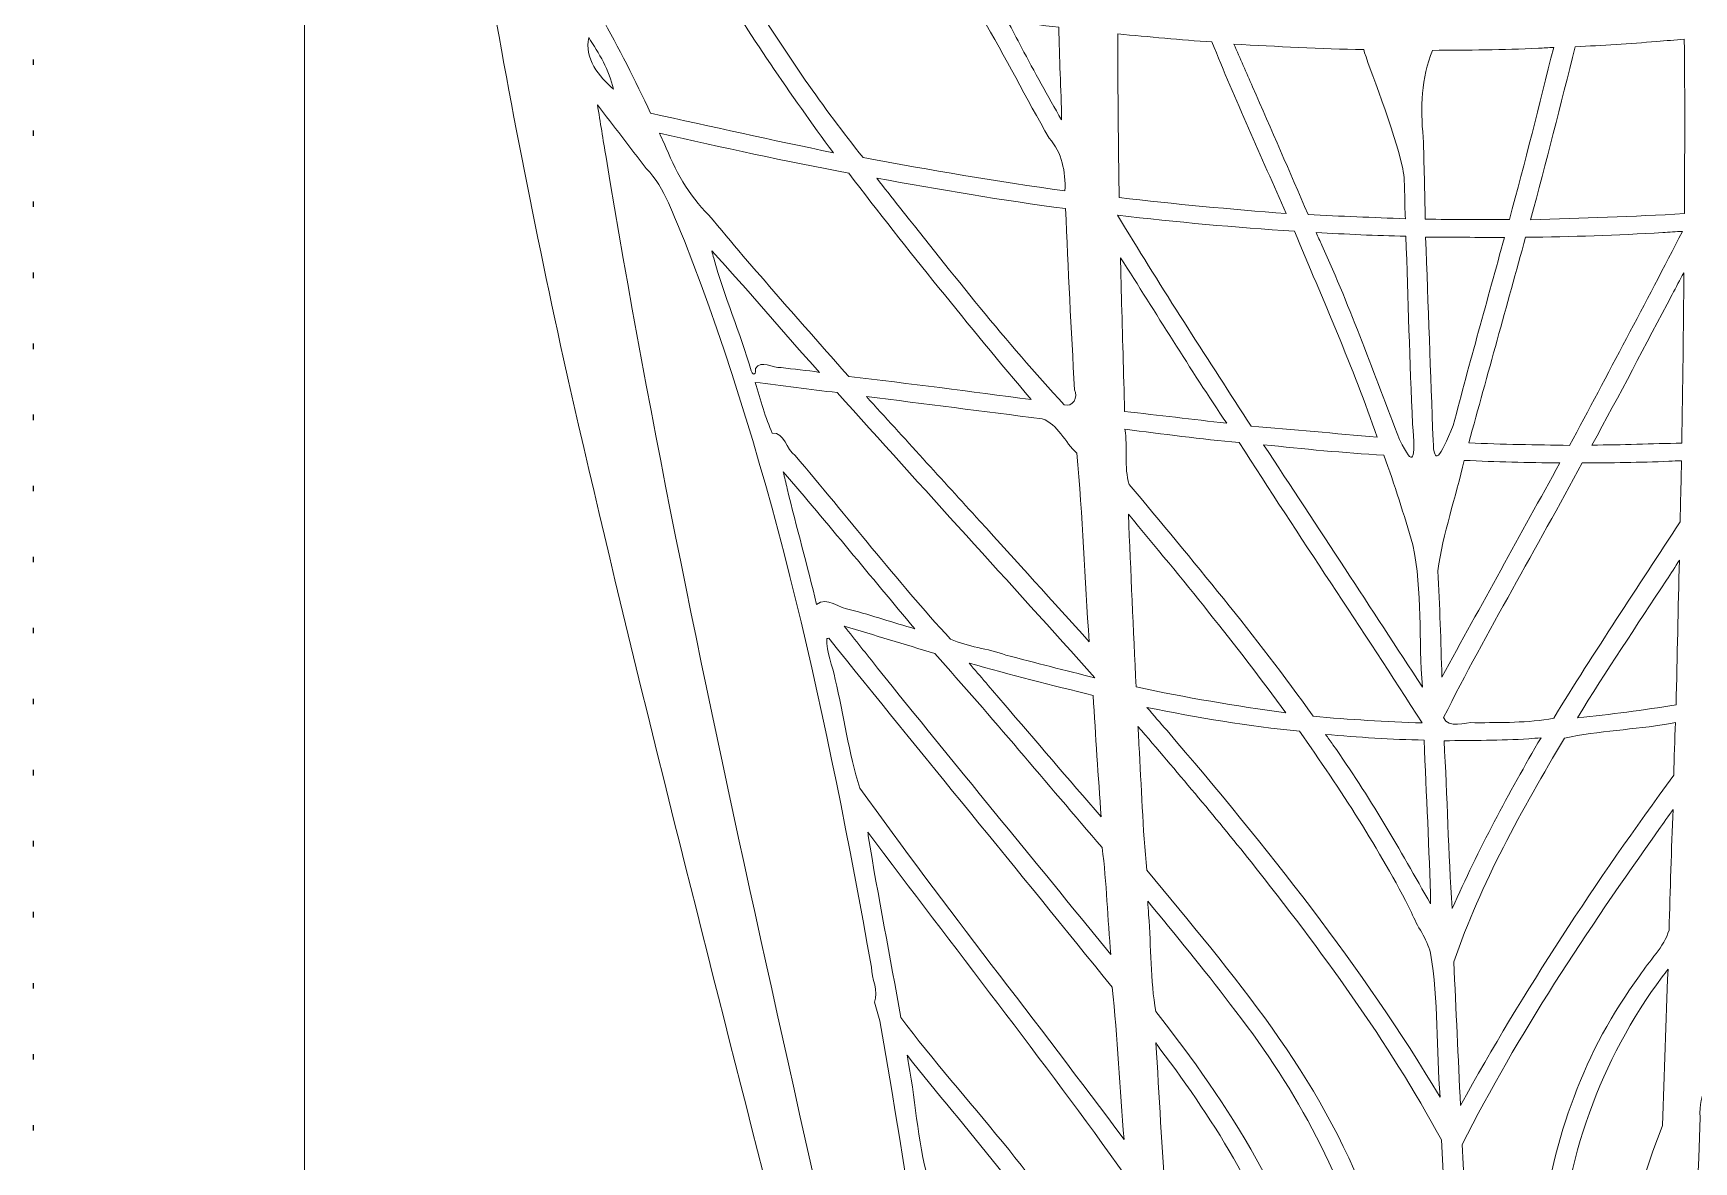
# Model space of a CAD drawing. Header units: millimetres. Extents: x -142 to 123, y -81 to 94.
# Drawn here: x -9.4 to 70.9, y -28.6 to 26 of the extents above; entities that cross this region are included whole.
import ezdxf
from ezdxf.lldxf.tags import DXFTag

# ---------------------------------------------------------------- set-up
doc = ezdxf.new("R2010")
doc.units = ezdxf.units.MM
doc.header["$MEASUREMENT"] = 0
doc.layers.add('Capa 1', color=7, linetype='Continuous')
tags = doc.linetypes.add('New Line21', pattern=[43299213.0, 3330708.7, -39968504.3]).pattern_tags.tags
tags[6:7] = [DXFTag(74, 4), DXFTag(75, 0), DXFTag(340, '0'), DXFTag(46, 1.0), DXFTag(50, 0.0), DXFTag(44, 0.0), DXFTag(45, 0.0)]
tags[4:5] = [DXFTag(74, 4), DXFTag(75, 0), DXFTag(340, '0'), DXFTag(46, 1.0), DXFTag(50, 0.0), DXFTag(44, 0.0), DXFTag(45, 0.0)]
tags = doc.linetypes.add('New Line22', pattern=[43299213.0, 3330708.7, -39968504.3]).pattern_tags.tags
tags[6:7] = [DXFTag(74, 4), DXFTag(75, 0), DXFTag(340, '0'), DXFTag(46, 1.0), DXFTag(50, 0.0), DXFTag(44, 0.0), DXFTag(45, 0.0)]
tags[4:5] = [DXFTag(74, 4), DXFTag(75, 0), DXFTag(340, '0'), DXFTag(46, 1.0), DXFTag(50, 0.0), DXFTag(44, 0.0), DXFTag(45, 0.0)]
tags = doc.linetypes.add('New Line23', pattern=[43299213.0, 3330708.7, -39968504.3]).pattern_tags.tags
tags[6:7] = [DXFTag(74, 4), DXFTag(75, 0), DXFTag(340, '0'), DXFTag(46, 1.0), DXFTag(50, 0.0), DXFTag(44, 0.0), DXFTag(45, 0.0)]
tags[4:5] = [DXFTag(74, 4), DXFTag(75, 0), DXFTag(340, '0'), DXFTag(46, 1.0), DXFTag(50, 0.0), DXFTag(44, 0.0), DXFTag(45, 0.0)]
tags = doc.linetypes.add('New Line24', pattern=[43299213.0, 3330708.7, -39968504.3]).pattern_tags.tags
tags[6:7] = [DXFTag(74, 4), DXFTag(75, 0), DXFTag(340, '0'), DXFTag(46, 1.0), DXFTag(50, 0.0), DXFTag(44, 0.0), DXFTag(45, 0.0)]
tags[4:5] = [DXFTag(74, 4), DXFTag(75, 0), DXFTag(340, '0'), DXFTag(46, 1.0), DXFTag(50, 0.0), DXFTag(44, 0.0), DXFTag(45, 0.0)]
tags = doc.linetypes.add('New Line25', pattern=[43299213.0, 3330708.7, -39968504.3]).pattern_tags.tags
tags[6:7] = [DXFTag(74, 4), DXFTag(75, 0), DXFTag(340, '0'), DXFTag(46, 1.0), DXFTag(50, 0.0), DXFTag(44, 0.0), DXFTag(45, 0.0)]
tags[4:5] = [DXFTag(74, 4), DXFTag(75, 0), DXFTag(340, '0'), DXFTag(46, 1.0), DXFTag(50, 0.0), DXFTag(44, 0.0), DXFTag(45, 0.0)]
tags = doc.linetypes.add('New Line26', pattern=[43299213.0, 3330708.7, -39968504.3]).pattern_tags.tags
tags[6:7] = [DXFTag(74, 4), DXFTag(75, 0), DXFTag(340, '0'), DXFTag(46, 1.0), DXFTag(50, 0.0), DXFTag(44, 0.0), DXFTag(45, 0.0)]
tags[4:5] = [DXFTag(74, 4), DXFTag(75, 0), DXFTag(340, '0'), DXFTag(46, 1.0), DXFTag(50, 0.0), DXFTag(44, 0.0), DXFTag(45, 0.0)]
tags = doc.linetypes.add('New Line27', pattern=[43299213.0, 3330708.7, -39968504.3]).pattern_tags.tags
tags[6:7] = [DXFTag(74, 4), DXFTag(75, 0), DXFTag(340, '0'), DXFTag(46, 1.0), DXFTag(50, 0.0), DXFTag(44, 0.0), DXFTag(45, 0.0)]
tags[4:5] = [DXFTag(74, 4), DXFTag(75, 0), DXFTag(340, '0'), DXFTag(46, 1.0), DXFTag(50, 0.0), DXFTag(44, 0.0), DXFTag(45, 0.0)]
tags = doc.linetypes.add('New Line28', pattern=[43299213.0, 3330708.7, -39968504.3]).pattern_tags.tags
tags[6:7] = [DXFTag(74, 4), DXFTag(75, 0), DXFTag(340, '0'), DXFTag(46, 1.0), DXFTag(50, 0.0), DXFTag(44, 0.0), DXFTag(45, 0.0)]
tags[4:5] = [DXFTag(74, 4), DXFTag(75, 0), DXFTag(340, '0'), DXFTag(46, 1.0), DXFTag(50, 0.0), DXFTag(44, 0.0), DXFTag(45, 0.0)]
tags = doc.linetypes.add('New Line29', pattern=[43299213.0, 3330708.7, -39968504.3]).pattern_tags.tags
tags[6:7] = [DXFTag(74, 4), DXFTag(75, 0), DXFTag(340, '0'), DXFTag(46, 1.0), DXFTag(50, 0.0), DXFTag(44, 0.0), DXFTag(45, 0.0)]
tags[4:5] = [DXFTag(74, 4), DXFTag(75, 0), DXFTag(340, '0'), DXFTag(46, 1.0), DXFTag(50, 0.0), DXFTag(44, 0.0), DXFTag(45, 0.0)]
tags = doc.linetypes.add('New Line30', pattern=[43299213.0, 3330708.7, -39968504.3]).pattern_tags.tags
tags[6:7] = [DXFTag(74, 4), DXFTag(75, 0), DXFTag(340, '0'), DXFTag(46, 1.0), DXFTag(50, 0.0), DXFTag(44, 0.0), DXFTag(45, 0.0)]
tags[4:5] = [DXFTag(74, 4), DXFTag(75, 0), DXFTag(340, '0'), DXFTag(46, 1.0), DXFTag(50, 0.0), DXFTag(44, 0.0), DXFTag(45, 0.0)]
tags = doc.linetypes.add('New Line31', pattern=[43299213.0, 3330708.7, -39968504.3]).pattern_tags.tags
tags[6:7] = [DXFTag(74, 4), DXFTag(75, 0), DXFTag(340, '0'), DXFTag(46, 1.0), DXFTag(50, 0.0), DXFTag(44, 0.0), DXFTag(45, 0.0)]
tags[4:5] = [DXFTag(74, 4), DXFTag(75, 0), DXFTag(340, '0'), DXFTag(46, 1.0), DXFTag(50, 0.0), DXFTag(44, 0.0), DXFTag(45, 0.0)]
tags = doc.linetypes.add('New Line32', pattern=[43299213.0, 3330708.7, -39968504.3]).pattern_tags.tags
tags[6:7] = [DXFTag(74, 4), DXFTag(75, 0), DXFTag(340, '0'), DXFTag(46, 1.0), DXFTag(50, 0.0), DXFTag(44, 0.0), DXFTag(45, 0.0)]
tags[4:5] = [DXFTag(74, 4), DXFTag(75, 0), DXFTag(340, '0'), DXFTag(46, 1.0), DXFTag(50, 0.0), DXFTag(44, 0.0), DXFTag(45, 0.0)]
tags = doc.linetypes.add('New Line33', pattern=[43299213.0, 3330708.7, -39968504.3]).pattern_tags.tags
tags[6:7] = [DXFTag(74, 4), DXFTag(75, 0), DXFTag(340, '0'), DXFTag(46, 1.0), DXFTag(50, 0.0), DXFTag(44, 0.0), DXFTag(45, 0.0)]
tags[4:5] = [DXFTag(74, 4), DXFTag(75, 0), DXFTag(340, '0'), DXFTag(46, 1.0), DXFTag(50, 0.0), DXFTag(44, 0.0), DXFTag(45, 0.0)]
tags = doc.linetypes.add('New Line34', pattern=[43299213.0, 3330708.7, -39968504.3]).pattern_tags.tags
tags[6:7] = [DXFTag(74, 4), DXFTag(75, 0), DXFTag(340, '0'), DXFTag(46, 1.0), DXFTag(50, 0.0), DXFTag(44, 0.0), DXFTag(45, 0.0)]
tags[4:5] = [DXFTag(74, 4), DXFTag(75, 0), DXFTag(340, '0'), DXFTag(46, 1.0), DXFTag(50, 0.0), DXFTag(44, 0.0), DXFTag(45, 0.0)]
tags = doc.linetypes.add('New Line35', pattern=[43299213.0, 3330708.7, -39968504.3]).pattern_tags.tags
tags[6:7] = [DXFTag(74, 4), DXFTag(75, 0), DXFTag(340, '0'), DXFTag(46, 1.0), DXFTag(50, 0.0), DXFTag(44, 0.0), DXFTag(45, 0.0)]
tags[4:5] = [DXFTag(74, 4), DXFTag(75, 0), DXFTag(340, '0'), DXFTag(46, 1.0), DXFTag(50, 0.0), DXFTag(44, 0.0), DXFTag(45, 0.0)]
tags = doc.linetypes.add('New Line36', pattern=[43299213.0, 3330708.7, -39968504.3]).pattern_tags.tags
tags[6:7] = [DXFTag(74, 4), DXFTag(75, 0), DXFTag(340, '0'), DXFTag(46, 1.0), DXFTag(50, 0.0), DXFTag(44, 0.0), DXFTag(45, 0.0)]
tags[4:5] = [DXFTag(74, 4), DXFTag(75, 0), DXFTag(340, '0'), DXFTag(46, 1.0), DXFTag(50, 0.0), DXFTag(44, 0.0), DXFTag(45, 0.0)]

msp = doc.modelspace()

# ---------------------------------------------------------------- linework, layer by layer
at = {"layer": 'Capa 1', "lineweight": 25}
msp.add_open_spline([(-9.4207, -81.0296), (-9.4207, -81.0296), (123.0236, -81.0296), (123.0236, -81.0296), (123.0236, -81.0296), (123.0236, -81.0296), (123.0236, 93.5119), (123.0236, 93.5119), (123.0236, 93.5119), (123.0236, 93.5119), (-9.4207, 93.5119), (-9.4207, 93.5119)], degree=3, knots=[0, 0, 0, 0, 0.25, 0.25, 0.25, 0.25, 0.5, 0.5, 0.5, 0.5, 1, 1, 1, 1], dxfattribs=at)
at = {"layer": 'Capa 1', "color": 2, "lineweight": 20}
for points, knots in [([(3.7086, -57.9337), (13.4541, -57.9337), (23.1996, -57.8179), (32.9451, -57.8179), (32.9451, -57.8179), (27.6593, -35.0087), (21.378, -12.5568), (16.2316, 10.2852), (16.2316, 10.2852), (14.7231, 17.1935), (13.3444, 24.1328), (12.2249, 31.1152), (12.2249, 31.1152), (10.8406, 33.4753), (9.647, 35.9491), (8.5786, 38.4657), (8.5786, 38.4657), (7.0499, 40.0842), (5.4245, 41.6111), (3.7086, 43.0298), (3.7086, 43.0298), (3.7086, 9.3754), (3.7086, -24.2791), (3.7086, -57.9335), (3.7086, -57.9335), (3.7086, -57.9335), (3.7086, -57.9337), (3.7086, -57.9337)], [0, 0, 0, 0, 0.125, 0.125, 0.125, 0.125, 0.25, 0.25, 0.25, 0.25, 0.375, 0.375, 0.375, 0.375, 0.5, 0.5, 0.5, 0.5, 0.625, 0.625, 0.625, 0.625, 0.75, 0.75, 0.75, 0.75, 1, 1, 1, 1]), ([(16.698, 30.2717), (16.664, 28.9624), (17.4032, 27.913), (18.0457, 26.8569), (18.0457, 26.8569), (18.9062, 25.3263), (19.6994, 23.7591), (20.4435, 22.1688), (20.4435, 22.1688), (23.3897, 21.5323), (26.3298, 20.8657), (29.2822, 20.2588), (29.2822, 20.2588), (27.1971, 23.0916), (25.2002, 25.9808), (23.42, 29.0149), (23.42, 29.0149), (21.183, 29.4359), (18.9234, 29.8779), (16.6979, 30.2717), (16.6979, 30.2717), (16.6979, 30.2717), (16.698, 30.2717), (16.698, 30.2717)], [0, 0, 0, 0, 0.1428571, 0.1428571, 0.1428571, 0.1428571, 0.2857143, 0.2857143, 0.2857143, 0.2857143, 0.4285714, 0.4285714, 0.4285714, 0.4285714, 0.5714286, 0.5714286, 0.5714286, 0.5714286, 0.7142857, 0.7142857, 0.7142857, 0.7142857, 1, 1, 1, 1]), ([(25.3797, 27.6673), (27.0073, 25.0227), (28.7569, 22.4698), (30.721, 20.0275), (30.721, 20.0275), (33.9638, 19.4204), (37.2177, 18.8682), (40.4858, 18.4152), (40.4858, 18.4152), (40.5239, 19.3346), (40.3377, 20.2717), (39.7294, 20.963), (39.7294, 20.963), (38.6016, 22.8924), (37.6106, 24.8994), (36.4592, 26.8157), (36.4592, 26.8157), (32.5168, 27.366), (28.5926, 28.0413), (24.6852, 28.8001), (24.6852, 28.8001), (24.9167, 28.4225), (25.1482, 28.0449), (25.3797, 27.6674), (25.3797, 27.6674), (25.3797, 27.6674), (25.3797, 27.6673), (25.3797, 27.6673)], [0, 0, 0, 0, 0.125, 0.125, 0.125, 0.125, 0.25, 0.25, 0.25, 0.25, 0.375, 0.375, 0.375, 0.375, 0.5, 0.5, 0.5, 0.5, 0.625, 0.625, 0.625, 0.625, 0.75, 0.75, 0.75, 0.75, 1, 1, 1, 1]), ([(38.3856, 25.3521), (39.0045, 24.1681), (39.6557, 23.0049), (40.3204, 21.8464), (40.3204, 21.8464), (40.3094, 23.341), (40.2032, 24.8332), (40.1881, 26.3278), (40.1881, 26.3278), (39.3613, 26.4299), (38.5337, 26.5259), (37.7076, 26.6337), (37.7076, 26.6337), (37.9336, 26.2065), (38.1596, 25.7793), (38.3856, 25.3521)], [0, 0, 0, 0, 0.2, 0.2, 0.2, 0.2, 0.4, 0.4, 0.4, 0.4, 0.6, 0.6, 0.6, 0.6, 1, 1, 1, 1]), ([(17.4504, 25.8317), (17.221, 24.8285), (17.951, 23.9299), (18.641, 23.3347), (18.641, 23.3347), (18.4466, 24.2441), (17.9442, 25.0854), (17.4504, 25.8317)], [0, 0, 0, 0, 0.3333333, 0.3333333, 0.3333333, 0.3333333, 1, 1, 1, 1]), ([(43.0489, 24.0044), (43.0497, 22.0337), (43.0822, 20.0632), (43.1068, 18.0926), (43.1068, 18.0926), (45.7929, 17.7704), (48.4884, 17.532), (51.1849, 17.3154), (51.1849, 17.3154), (49.9798, 20.0794), (48.7138, 22.8157), (47.5965, 25.6167), (47.5965, 25.6167), (46.0759, 25.722), (44.5583, 25.8639), (43.0407, 26.0053), (43.0407, 26.0053), (43.0435, 25.3383), (43.0462, 24.6714), (43.049, 24.0044), (43.049, 24.0044), (43.049, 24.0044), (43.0489, 24.0044), (43.0489, 24.0044)], [0, 0, 0, 0, 0.1428571, 0.1428571, 0.1428571, 0.1428571, 0.2857143, 0.2857143, 0.2857143, 0.2857143, 0.4285714, 0.4285714, 0.4285714, 0.4285714, 0.5714286, 0.5714286, 0.5714286, 0.5714286, 0.7142857, 0.7142857, 0.7142857, 0.7142857, 1, 1, 1, 1]), ([(69.1103, 25.6415), (67.7979, 25.5241), (66.4822, 25.452), (65.1664, 25.3852), (65.1664, 25.3852), (64.4642, 22.5917), (63.7633, 19.7976), (63.0084, 17.0178), (63.0084, 17.0178), (65.4896, 17.097), (67.9718, 17.1606), (70.4498, 17.3155), (70.4498, 17.3155), (70.4616, 20.124), (70.4782, 22.9544), (70.4415, 25.7491), (70.4415, 25.7491), (69.9978, 25.7133), (69.554, 25.6774), (69.1103, 25.6416), (69.1103, 25.6416), (69.1103, 25.6416), (69.1103, 25.6415), (69.1103, 25.6415)], [0, 0, 0, 0, 0.1428571, 0.1428571, 0.1428571, 0.1428571, 0.2857143, 0.2857143, 0.2857143, 0.2857143, 0.4285714, 0.4285714, 0.4285714, 0.4285714, 0.5714286, 0.5714286, 0.5714286, 0.5714286, 0.7142857, 0.7142857, 0.7142857, 0.7142857, 1, 1, 1, 1]), ([(49.5642, 23.4422), (50.4694, 21.388), (51.3594, 19.3287), (52.2431, 17.2658), (52.2431, 17.2658), (53.8134, 17.1814), (55.3853, 17.1337), (56.956, 17.0591), (56.956, 17.0591), (56.8804, 17.8878), (56.9799, 18.9175), (56.7906, 19.6223), (56.7906, 19.6223), (56.4997, 21.1232), (55.0978, 24.6418), (54.9385, 25.2447), (54.9385, 25.2447), (52.8417, 25.2759), (50.7486, 25.4059), (48.6546, 25.5093), (48.6546, 25.5093), (48.9578, 24.8203), (49.2609, 24.1313), (49.5641, 23.4422), (49.5641, 23.4422), (49.5641, 23.4422), (49.5642, 23.4422), (49.5642, 23.4422)], [0, 0, 0, 0, 0.125, 0.125, 0.125, 0.125, 0.25, 0.25, 0.25, 0.25, 0.375, 0.375, 0.375, 0.375, 0.5, 0.5, 0.5, 0.5, 0.625, 0.625, 0.625, 0.625, 0.75, 0.75, 0.75, 0.75, 1, 1, 1, 1]), ([(63.3887, 25.3108), (61.6811, 25.2374), (59.9714, 25.222), (58.2624, 25.2116), (58.2624, 25.2116), (57.7119, 23.8795), (57.6824, 22.4232), (57.8118, 21.0092), (57.8118, 21.0092), (57.8599, 19.6874), (57.8855, 18.3649), (57.9151, 17.0426), (57.9151, 17.0426), (59.2711, 17.0308), (60.6271, 17.0164), (61.9831, 17.0343), (61.9831, 17.0343), (62.7383, 19.796), (63.4328, 22.574), (64.1246, 25.3521), (64.1246, 25.3521), (63.8793, 25.3383), (63.634, 25.3245), (63.3887, 25.3108)], [0, 0, 0, 0, 0.1428571, 0.1428571, 0.1428571, 0.1428571, 0.2857143, 0.2857143, 0.2857143, 0.2857143, 0.4285714, 0.4285714, 0.4285714, 0.4285714, 0.5714286, 0.5714286, 0.5714286, 0.5714286, 0.7142857, 0.7142857, 0.7142857, 0.7142857, 1, 1, 1, 1]), ([(18.2855, 20.0439), (22.6137, -6.1708), (29.1731, -31.8239), (34.5987, -57.818), (34.5987, -57.818), (35.4035, -57.818), (36.2082, -57.818), (37.013, -57.818), (37.013, -57.818), (35.1866, -45.7497), (33.6296, -33.7509), (31.5312, -21.7272), (31.5312, -21.7272), (31.5312, -21.7272), (31.2666, -20.8342), (31.2666, -20.8342), (31.2666, -20.8342), (31.4931, -20.3035), (31.131, -19.6916), (31.1243, -19.1333), (31.1243, -19.1333), (28.9839, -7.2332), (26.4914, 4.7171), (22.0806, 15.9925), (22.0806, 15.9925), (21.543, 17.2034), (21.1753, 18.5316), (20.2296, 19.5035), (20.2296, 19.5035), (19.4407, 20.5274), (18.6516, 21.5512), (17.8721, 22.5823), (17.8721, 22.5823), (18.0099, 21.7362), (18.1477, 20.8901), (18.2855, 20.044), (18.2855, 20.044), (18.2855, 20.044), (18.2855, 20.0439), (18.2855, 20.0439)], [0, 0, 0, 0, 0.0909091, 0.0909091, 0.0909091, 0.0909091, 0.1818182, 0.1818182, 0.1818182, 0.1818182, 0.2727273, 0.2727273, 0.2727273, 0.2727273, 0.3636364, 0.3636364, 0.3636364, 0.3636364, 0.4545455, 0.4545455, 0.4545455, 0.4545455, 0.5454545, 0.5454545, 0.5454545, 0.5454545, 0.6363636, 0.6363636, 0.6363636, 0.6363636, 0.7272727, 0.7272727, 0.7272727, 0.7272727, 0.8181818, 0.8181818, 0.8181818, 0.8181818, 1, 1, 1, 1]), ([(21.0967, 20.7137), (21.6295, 19.4272), (22.2583, 18.2085), (23.2672, 17.2392), (23.2672, 17.2392), (25.4557, 14.5828), (27.7514, 12.0178), (30.0264, 9.4358), (30.0264, 9.4358), (32.9705, 9.0907), (35.9107, 8.7129), (38.8486, 8.3196), (38.8486, 8.3196), (35.8333, 11.9075), (32.874, 15.5438), (30.0264, 19.2667), (30.0264, 19.2667), (26.9642, 19.8572), (23.9134, 20.5072), (20.8735, 21.2015), (20.8735, 21.2015), (20.9479, 21.0389), (21.0223, 20.8763), (21.0967, 20.7137)], [0, 0, 0, 0, 0.1428571, 0.1428571, 0.1428571, 0.1428571, 0.2857143, 0.2857143, 0.2857143, 0.2857143, 0.4285714, 0.4285714, 0.4285714, 0.4285714, 0.5714286, 0.5714286, 0.5714286, 0.5714286, 0.7142857, 0.7142857, 0.7142857, 0.7142857, 1, 1, 1, 1]), ([(32.4821, 17.6296), (35.06, 14.3864), (37.6307, 11.0949), (40.4444, 8.0715), (40.4444, 8.0715), (40.8577, 7.9088), (41.1401, 8.4549), (40.9515, 8.7934), (40.9515, 8.7934), (40.7841, 11.7128), (40.6379, 14.6334), (40.5188, 17.5552), (40.5188, 17.5552), (37.459, 17.9514), (34.4198, 18.4884), (31.3824, 19.0269), (31.3824, 19.0269), (31.749, 18.5611), (32.1155, 18.0953), (32.4821, 17.6296)], [0, 0, 0, 0, 0.1666667, 0.1666667, 0.1666667, 0.1666667, 0.3333333, 0.3333333, 0.3333333, 0.3333333, 0.5, 0.5, 0.5, 0.5, 0.6666667, 0.6666667, 0.6666667, 0.6666667, 1, 1, 1, 1]), ([(43.4209, 16.5961), (45.377, 13.3653), (47.4463, 10.2055), (49.4898, 7.0298), (49.4898, 7.0298), (51.5243, 6.859), (53.558, 6.6793), (55.5918, 6.5006), (55.5918, 6.5006), (54.4134, 9.8888), (52.9717, 13.1518), (51.5817, 16.4638), (51.5817, 16.4638), (48.7255, 16.646), (45.8741, 16.9007), (43.0324, 17.241), (43.0324, 17.241), (43.1619, 17.026), (43.2915, 16.8111), (43.421, 16.5961), (43.421, 16.5961), (43.421, 16.5961), (43.4209, 16.5961), (43.4209, 16.5961)], [0, 0, 0, 0, 0.1428571, 0.1428571, 0.1428571, 0.1428571, 0.2857143, 0.2857143, 0.2857143, 0.2857143, 0.4285714, 0.4285714, 0.4285714, 0.4285714, 0.5714286, 0.5714286, 0.5714286, 0.5714286, 0.7142857, 0.7142857, 0.7142857, 0.7142857, 1, 1, 1, 1]), ([(52.9129, 15.7858), (54.3151, 12.7148), (55.4484, 9.5208), (56.6749, 6.3848), (56.6749, 6.3848), (57.3668, 4.9293), (57.4436, 5.4307), (57.2993, 7.1233), (57.2993, 7.1233), (57.1518, 10.1555), (57.0913, 13.1908), (56.9726, 16.224), (56.9726, 16.224), (55.5242, 16.2413), (54.0781, 16.3243), (52.6318, 16.3976), (52.6318, 16.3976), (52.7255, 16.1937), (52.8192, 15.9897), (52.9129, 15.7858)], [0, 0, 0, 0, 0.1666667, 0.1666667, 0.1666667, 0.1666667, 0.3333333, 0.3333333, 0.3333333, 0.3333333, 0.5, 0.5, 0.5, 0.5, 0.6666667, 0.6666667, 0.6666667, 0.6666667, 1, 1, 1, 1]), ([(57.9317, 16.1744), (58.0588, 12.9014), (58.1625, 9.5752), (58.2955, 6.3352), (58.2955, 6.3352), (58.3248, 5.0591), (58.629, 5.5024), (59.2701, 7.0707), (59.2701, 7.0707), (60.0521, 10.1139), (60.9223, 13.1334), (61.7433, 16.1661), (61.7433, 16.1661), (60.4755, 16.1572), (59.1856, 16.1797), (57.9316, 16.1744), (57.9316, 16.1744), (57.9316, 16.1744), (57.9317, 16.1744), (57.9317, 16.1744)], [0, 0, 0, 0, 0.1666667, 0.1666667, 0.1666667, 0.1666667, 0.3333333, 0.3333333, 0.3333333, 0.3333333, 0.5, 0.5, 0.5, 0.5, 0.6666667, 0.6666667, 0.6666667, 0.6666667, 1, 1, 1, 1]), ([(69.3997, 16.3977), (67.1914, 16.2734), (64.9807, 16.1831), (62.7686, 16.1745), (62.7686, 16.1745), (61.8508, 12.8562), (60.9331, 9.5379), (60.0153, 6.2196), (60.0153, 6.2196), (61.6406, 6.1549), (63.2671, 6.1239), (64.8936, 6.1038), (64.8936, 6.1038), (66.734, 9.543), (68.571, 12.9845), (70.3506, 16.4556), (70.3506, 16.4556), (70.0337, 16.4363), (69.7167, 16.417), (69.3998, 16.3977), (69.3998, 16.3977), (69.3998, 16.3977), (69.3997, 16.3977), (69.3997, 16.3977)], [0, 0, 0, 0, 0.1428571, 0.1428571, 0.1428571, 0.1428571, 0.2857143, 0.2857143, 0.2857143, 0.2857143, 0.4285714, 0.4285714, 0.4285714, 0.4285714, 0.5714286, 0.5714286, 0.5714286, 0.5714286, 0.7142857, 0.7142857, 0.7142857, 0.7142857, 1, 1, 1, 1]), ([(23.4945, 15.1574), (23.9945, 13.3086), (24.7824, 11.5409), (25.3135, 9.7086), (25.3135, 9.7086), (25.4477, 9.4046), (25.5397, 9.5812), (25.5202, 9.8244), (25.5202, 9.8244), (25.7807, 10.2789), (26.357, 9.808), (26.7522, 9.8657), (26.7522, 9.8657), (27.372, 9.7862), (27.9955, 9.7333), (28.6126, 9.6342), (28.6126, 9.6342), (26.8542, 11.5742), (25.1771, 13.5866), (23.4036, 15.5129), (23.4036, 15.5129), (23.4339, 15.3944), (23.4642, 15.2759), (23.4946, 15.1574), (23.4946, 15.1574), (23.4946, 15.1574), (23.4945, 15.1574), (23.4945, 15.1574)], [0, 0, 0, 0, 0.125, 0.125, 0.125, 0.125, 0.25, 0.25, 0.25, 0.25, 0.375, 0.375, 0.375, 0.375, 0.5, 0.5, 0.5, 0.5, 0.625, 0.625, 0.625, 0.625, 0.75, 0.75, 0.75, 0.75, 1, 1, 1, 1]), ([(43.2142, 13.3053), (43.275, 11.4535), (43.3184, 9.6011), (43.3713, 7.749), (43.3713, 7.749), (45.0167, 7.5561), (46.6621, 7.3632), (48.3074, 7.1702), (48.3074, 7.1702), (46.5411, 9.7984), (44.8813, 12.5097), (43.1728, 15.1821), (43.1728, 15.1821), (43.1866, 14.5565), (43.2004, 13.9308), (43.2141, 13.3052), (43.2141, 13.3052), (43.2141, 13.3052), (43.2142, 13.3053), (43.2142, 13.3053)], [0, 0, 0, 0, 0.1666667, 0.1666667, 0.1666667, 0.1666667, 0.3333333, 0.3333333, 0.3333333, 0.3333333, 0.5, 0.5, 0.5, 0.5, 0.6666667, 0.6666667, 0.6666667, 0.6666667, 1, 1, 1, 1]), ([(69.8545, 13.3963), (68.5638, 10.97), (67.3064, 8.5257), (65.9767, 6.1203), (65.9767, 6.1203), (67.4242, 6.1184), (68.8705, 6.1852), (70.3175, 6.2113), (70.3175, 6.2113), (70.3573, 8.959), (70.4173, 11.7066), (70.4167, 14.4547), (70.4167, 14.4547), (70.2293, 14.1019), (70.0419, 13.7491), (69.8545, 13.3964), (69.8545, 13.3964), (69.8545, 13.3964), (69.8545, 13.3963), (69.8545, 13.3963)], [0, 0, 0, 0, 0.1666667, 0.1666667, 0.1666667, 0.1666667, 0.3333333, 0.3333333, 0.3333333, 0.3333333, 0.5, 0.5, 0.5, 0.5, 0.6666667, 0.6666667, 0.6666667, 0.6666667, 1, 1, 1, 1]), ([(25.4954, 9.1464), (25.7506, 8.3366), (26.0082, 7.395), (26.3305, 6.6907), (26.3305, 6.6907), (26.9329, 6.7413), (27.001, 5.9005), (27.4325, 5.611), (27.4325, 5.611), (29.9521, 2.667), (32.3209, -0.4176), (34.946, -3.2643), (34.946, -3.2643), (35.7786, -3.6483), (36.7504, -3.7191), (37.6281, -4.0392), (37.6281, -4.0392), (39.0587, -4.4227), (40.4962, -4.7801), (41.9326, -5.1412), (41.9326, -5.1412), (37.8005, -0.5193), (33.5972, 4.0383), (29.4724, 8.6667), (29.4724, 8.6667), (28.1447, 8.7856), (26.8066, 9.0191), (25.4954, 9.1463), (25.4954, 9.1463), (25.4954, 9.1463), (25.4954, 9.1464), (25.4954, 9.1464)], [0, 0, 0, 0, 0.1111111, 0.1111111, 0.1111111, 0.1111111, 0.2222222, 0.2222222, 0.2222222, 0.2222222, 0.3333333, 0.3333333, 0.3333333, 0.3333333, 0.4444444, 0.4444444, 0.4444444, 0.4444444, 0.5555556, 0.5555556, 0.5555556, 0.5555556, 0.6666667, 0.6666667, 0.6666667, 0.6666667, 0.7777778, 0.7777778, 0.7777778, 0.7777778, 1, 1, 1, 1]), ([(36.3681, 2.4409), (38.1325, 0.4956), (39.8965, -1.4501), (41.6598, -3.3965), (41.6598, -3.3965), (41.4204, -0.3592), (41.3488, 2.6893), (41.0645, 5.7234), (41.0645, 5.7234), (40.4844, 6.2414), (40.1461, 7.1393), (39.3821, 7.3843), (39.3821, 7.3843), (36.5478, 7.749), (33.7131, 8.1104), (30.878, 8.4684), (30.878, 8.4684), (32.708, 6.4592), (34.5381, 4.45), (36.3681, 2.4409)], [0, 0, 0, 0, 0.1666667, 0.1666667, 0.1666667, 0.1666667, 0.3333333, 0.3333333, 0.3333333, 0.3333333, 0.5, 0.5, 0.5, 0.5, 0.6666667, 0.6666667, 0.6666667, 0.6666667, 1, 1, 1, 1]), ([(43.3879, 6.8809), (43.5305, 6.0028), (43.3229, 5.0509), (43.5966, 4.2127), (43.5966, 4.2127), (46.6536, 0.5496), (49.721, -3.1131), (52.4912, -7.0014), (52.4912, -7.0014), (54.2454, -7.1676), (56.0058, -7.2584), (57.7663, -7.3239), (57.7663, -7.3239), (54.8637, -2.7902), (51.8182, 1.6952), (48.911, 6.2443), (48.911, 6.2443), (47.0663, 6.3951), (45.2089, 6.6583), (43.3878, 6.881), (43.3878, 6.881), (43.3878, 6.881), (43.3879, 6.8809), (43.3879, 6.8809)], [0, 0, 0, 0, 0.1428571, 0.1428571, 0.1428571, 0.1428571, 0.2857143, 0.2857143, 0.2857143, 0.2857143, 0.4285714, 0.4285714, 0.4285714, 0.4285714, 0.5714286, 0.5714286, 0.5714286, 0.5714286, 0.7142857, 0.7142857, 0.7142857, 0.7142857, 1, 1, 1, 1]), ([(54.0373, 0.1341), (55.2844, -1.7722), (56.5304, -3.6792), (57.7745, -5.5875), (57.7745, -5.5875), (57.591, -3.2977), (57.7792, -0.9621), (57.3199, 1.2957), (57.3199, 1.2957), (56.874, 2.7463), (56.4396, 4.2001), (55.9141, 5.6242), (55.9141, 5.6242), (53.9702, 5.7502), (52.0289, 5.9175), (50.0933, 6.1368), (50.0933, 6.1368), (51.4079, 4.1359), (52.7226, 2.135), (54.0372, 0.1341), (54.0372, 0.1341), (54.0372, 0.1341), (54.0373, 0.1341), (54.0373, 0.1341)], [0, 0, 0, 0, 0.1428571, 0.1428571, 0.1428571, 0.1428571, 0.2857143, 0.2857143, 0.2857143, 0.2857143, 0.4285714, 0.4285714, 0.4285714, 0.4285714, 0.5714286, 0.5714286, 0.5714286, 0.5714286, 0.7142857, 0.7142857, 0.7142857, 0.7142857, 1, 1, 1, 1]), ([(27.0498, 4.0119), (27.4945, 2.136), (28.0282, 0.2823), (28.4719, -1.594), (28.4719, -1.594), (28.9704, -1.1646), (29.5796, -1.8125), (30.1158, -1.8486), (30.1158, -1.8486), (31.1574, -2.1291), (32.1814, -2.4697), (33.2178, -2.7681), (33.2178, -2.7681), (31.0971, -0.2391), (29.0089, 2.3173), (26.8595, 4.8221), (26.8595, 4.8221), (26.9229, 4.552), (26.9863, 4.2819), (27.0497, 4.0118), (27.0497, 4.0118), (27.0497, 4.0118), (27.0498, 4.0119), (27.0498, 4.0119)], [0, 0, 0, 0, 0.1428571, 0.1428571, 0.1428571, 0.1428571, 0.2857143, 0.2857143, 0.2857143, 0.2857143, 0.4285714, 0.4285714, 0.4285714, 0.4285714, 0.5714286, 0.5714286, 0.5714286, 0.5714286, 0.7142857, 0.7142857, 0.7142857, 0.7142857, 1, 1, 1, 1]), ([(59.8003, 5.3761), (59.3834, 3.5968), (58.7809, 1.8473), (58.5162, 0.0406), (58.5162, 0.0406), (58.6274, -1.6736), (58.6619, -3.3914), (58.7172, -5.108), (58.7172, -5.108), (60.6136, -1.6517), (62.5156, 1.8014), (64.4223, 5.2521), (64.4223, 5.2521), (62.8839, 5.2725), (61.3229, 5.3059), (59.8004, 5.3761), (59.8004, 5.3761), (59.8004, 5.3761), (59.8003, 5.3761), (59.8003, 5.3761)], [0, 0, 0, 0, 0.1666667, 0.1666667, 0.1666667, 0.1666667, 0.3333333, 0.3333333, 0.3333333, 0.3333333, 0.5, 0.5, 0.5, 0.5, 0.6666667, 0.6666667, 0.6666667, 0.6666667, 1, 1, 1, 1]), ([(69.6974, 5.3348), (68.2982, 5.273), (66.8975, 5.2605), (65.4971, 5.2521), (65.4971, 5.2521), (63.293, 1.1334), (60.909, -2.894), (58.7998, -7.0593), (58.7998, -7.0593), (59.048, -7.6336), (59.8363, -7.2576), (60.31, -7.3141), (60.31, -7.3141), (61.5831, -7.303), (62.8681, -7.3318), (64.1245, -7.0924), (64.1245, -7.0924), (66.0902, -3.8767), (68.1955, -0.7585), (70.243, 2.4078), (70.243, 2.4078), (70.2615, 3.3886), (70.2903, 4.393), (70.3091, 5.3596), (70.3091, 5.3596), (70.1052, 5.3513), (69.9012, 5.3431), (69.6973, 5.3348), (69.6973, 5.3348), (69.6973, 5.3348), (69.6974, 5.3348), (69.6974, 5.3348)], [0, 0, 0, 0, 0.1111111, 0.1111111, 0.1111111, 0.1111111, 0.2222222, 0.2222222, 0.2222222, 0.2222222, 0.3333333, 0.3333333, 0.3333333, 0.3333333, 0.4444444, 0.4444444, 0.4444444, 0.4444444, 0.5555556, 0.5555556, 0.5555556, 0.5555556, 0.6666667, 0.6666667, 0.6666667, 0.6666667, 0.7777778, 0.7777778, 0.7777778, 0.7777778, 1, 1, 1, 1]), ([(43.5532, 2.7716), (43.6716, -0.0123), (43.7947, -2.796), (43.9253, -5.5793), (43.9253, -5.5793), (46.3233, -6.0998), (48.7457, -6.5034), (51.1765, -6.8361), (51.1765, -6.8361), (48.7626, -3.5408), (46.1558, -0.3438), (43.5532, 2.7716)], [0, 0, 0, 0, 0.25, 0.25, 0.25, 0.25, 0.5, 0.5, 0.5, 0.5, 1, 1, 1, 1]), ([(69.5899, -0.4199), (68.1289, -2.6301), (66.6527, -4.8069), (65.2822, -7.0758), (65.2822, -7.0758), (66.875, -6.9095), (68.4637, -6.7023), (70.0447, -6.4474), (70.0447, -6.4474), (70.1009, -4.113), (70.1441, -1.7783), (70.2101, 0.5558), (70.2101, 0.5558), (70.0034, 0.2306), (69.7967, -0.0946), (69.59, -0.4199), (69.59, -0.4199), (69.59, -0.4199), (69.5899, -0.4199), (69.5899, -0.4199)], [0, 0, 0, 0, 0.1666667, 0.1666667, 0.1666667, 0.1666667, 0.3333333, 0.3333333, 0.3333333, 0.3333333, 0.5, 0.5, 0.5, 0.5, 0.6666667, 0.6666667, 0.6666667, 0.6666667, 1, 1, 1, 1]), ([(31.4237, -4.6698), (35.1446, -9.3174), (38.9434, -13.9018), (42.7016, -18.5191), (42.7016, -18.5191), (42.5571, -16.7972), (42.4929, -15.0681), (42.2882, -13.3515), (42.2882, -13.3515), (39.5824, -10.2248), (36.9455, -7.0381), (34.1853, -3.9588), (34.1853, -3.9588), (32.7206, -3.5312), (31.2627, -3.0808), (29.8031, -2.6359), (29.8031, -2.6359), (30.3433, -3.3139), (30.8835, -3.9919), (31.4237, -4.6699), (31.4237, -4.6699), (31.4237, -4.6699), (31.4237, -4.6698), (31.4237, -4.6698)], [0, 0, 0, 0, 0.1428571, 0.1428571, 0.1428571, 0.1428571, 0.2857143, 0.2857143, 0.2857143, 0.2857143, 0.4285714, 0.4285714, 0.4285714, 0.4285714, 0.5714286, 0.5714286, 0.5714286, 0.5714286, 0.7142857, 0.7142857, 0.7142857, 0.7142857, 1, 1, 1, 1]), ([(28.9598, -3.2394), (28.9246, -3.9013), (29.2587, -4.557), (29.3628, -5.2163), (29.3628, -5.2163), (29.8053, -6.9578), (30.0064, -8.7745), (30.5688, -10.4758), (30.5688, -10.4758), (34.6938, -16.2445), (39.1286, -21.7821), (43.3465, -27.4819), (43.3465, -27.4819), (43.1344, -25.0251), (43.0389, -22.5583), (42.7677, -20.1066), (42.7677, -20.1066), (38.2198, -14.4639), (33.6024, -8.8775), (29.059, -3.2311), (29.059, -3.2311), (29.0327, -3.2454), (28.9822, -3.2148), (28.9598, -3.2394)], [0, 0, 0, 0, 0.1428571, 0.1428571, 0.1428571, 0.1428571, 0.2857143, 0.2857143, 0.2857143, 0.2857143, 0.4285714, 0.4285714, 0.4285714, 0.4285714, 0.5714286, 0.5714286, 0.5714286, 0.5714286, 0.7142857, 0.7142857, 0.7142857, 0.7142857, 1, 1, 1, 1]), ([(37.4926, -6.3482), (39.0721, -8.1887), (40.6448, -10.035), (42.2386, -11.8631), (42.2386, -11.8631), (42.0957, -9.9072), (41.9664, -7.9503), (41.85, -5.9927), (41.85, -5.9927), (39.8423, -5.4983), (37.8366, -4.9943), (35.8473, -4.43), (35.8473, -4.43), (36.3958, -5.0694), (36.9442, -5.7088), (37.4927, -6.3482), (37.4927, -6.3482), (37.4927, -6.3482), (37.4926, -6.3482), (37.4926, -6.3482)], [0, 0, 0, 0, 0.1666667, 0.1666667, 0.1666667, 0.1666667, 0.3333333, 0.3333333, 0.3333333, 0.3333333, 0.5, 0.5, 0.5, 0.5, 0.6666667, 0.6666667, 0.6666667, 0.6666667, 1, 1, 1, 1]), ([(85.622, -5.2899), (81.0642, -11.2364), (76.3127, -17.0988), (72.3057, -23.4134), (72.3057, -23.4134), (71.7518, -24.3244), (71.0865, -25.2689), (71.2156, -26.3921), (71.2156, -26.3921), (70.812, -36.9072), (70.3852, -47.3058), (69.9124, -57.818), (69.9124, -57.818), (71.0562, -57.818), (72.1999, -57.818), (73.3437, -57.818), (73.3437, -57.818), (73.148, -49.8069), (72.5689, -41.8882), (73.2413, -33.8856), (73.2413, -33.8856), (73.6729, -30.0128), (75.0678, -26.2172), (77.5688, -23.2072), (77.5688, -23.2072), (79.6349, -20.4717), (81.9722, -17.9567), (84.3157, -15.4599), (84.3157, -15.4599), (84.8922, -15.5219), (84.6778, -14.7236), (84.7705, -14.3768), (84.7705, -14.3768), (85.2366, -10.9411), (85.854, -7.5286), (86.5068, -4.1242), (86.5068, -4.1242), (86.2119, -4.5128), (85.917, -4.9014), (85.6221, -5.29), (85.6221, -5.29), (85.6221, -5.29), (85.622, -5.2899), (85.622, -5.2899)], [0, 0, 0, 0, 0.0833333, 0.0833333, 0.0833333, 0.0833333, 0.1666667, 0.1666667, 0.1666667, 0.1666667, 0.25, 0.25, 0.25, 0.25, 0.3333333, 0.3333333, 0.3333333, 0.3333333, 0.4166667, 0.4166667, 0.4166667, 0.4166667, 0.5, 0.5, 0.5, 0.5, 0.5833333, 0.5833333, 0.5833333, 0.5833333, 0.6666667, 0.6666667, 0.6666667, 0.6666667, 0.75, 0.75, 0.75, 0.75, 0.8333333, 0.8333333, 0.8333333, 0.8333333, 1, 1, 1, 1]), ([(45.4218, -7.696), (50.2195, -13.2995), (54.8442, -19.0953), (58.6344, -25.4314), (58.6344, -25.4314), (58.4366, -23.1115), (58.5628, -20.7531), (58.1631, -18.453), (58.1631, -18.453), (57.9945, -17.7452), (57.5114, -17.1793), (57.2529, -16.4939), (57.2529, -16.4939), (55.6988, -13.4164), (53.8025, -10.5424), (51.8379, -7.7291), (51.8379, -7.7291), (49.3546, -7.4846), (46.8911, -7.066), (44.4461, -6.5715), (44.4461, -6.5715), (44.7713, -6.9463), (45.0965, -7.3212), (45.4218, -7.696)], [0, 0, 0, 0, 0.1428571, 0.1428571, 0.1428571, 0.1428571, 0.2857143, 0.2857143, 0.2857143, 0.2857143, 0.4285714, 0.4285714, 0.4285714, 0.4285714, 0.5714286, 0.5714286, 0.5714286, 0.5714286, 0.7142857, 0.7142857, 0.7142857, 0.7142857, 1, 1, 1, 1]), ([(44.0659, -8.3657), (44.1793, -10.3949), (44.2461, -12.4278), (44.4462, -14.4511), (44.4462, -14.4511), (48.5717, -19.4239), (52.9099, -24.4668), (55.1411, -30.6153), (55.1411, -30.6153), (57.4913, -37.3038), (57.5116, -44.4953), (57.6092, -51.501), (57.6092, -51.501), (57.631, -53.6452), (57.6046, -55.6737), (57.5927, -57.8179), (57.5927, -57.8179), (58.4691, -57.8179), (59.3456, -57.8179), (60.222, -57.8179), (60.222, -57.8179), (59.6561, -47.6729), (59.2136, -37.6374), (58.6924, -27.49), (58.6924, -27.49), (56.1014, -22.6958), (52.8639, -18.3196), (49.4863, -14.0435), (49.4863, -14.0435), (47.708, -11.8215), (45.8701, -9.6482), (44.0163, -7.4892), (44.0163, -7.4892), (44.0328, -7.7813), (44.0494, -8.0735), (44.0659, -8.3656), (44.0659, -8.3656), (44.0659, -8.3656), (44.0659, -8.3657), (44.0659, -8.3657)], [0, 0, 0, 0, 0.0909091, 0.0909091, 0.0909091, 0.0909091, 0.1818182, 0.1818182, 0.1818182, 0.1818182, 0.2727273, 0.2727273, 0.2727273, 0.2727273, 0.3636364, 0.3636364, 0.3636364, 0.3636364, 0.4545455, 0.4545455, 0.4545455, 0.4545455, 0.5454545, 0.5454545, 0.5454545, 0.5454545, 0.6363636, 0.6363636, 0.6363636, 0.6363636, 0.7272727, 0.7272727, 0.7272727, 0.7272727, 0.8181818, 0.8181818, 0.8181818, 0.8181818, 1, 1, 1, 1]), ([(53.4503, -8.3822), (55.1883, -10.8394), (56.6915, -13.4553), (58.1715, -16.0799), (58.1715, -16.0799), (58.1177, -13.435), (57.9494, -10.7945), (57.8656, -8.1507), (57.8656, -8.1507), (56.2696, -8.1281), (54.6763, -8.0155), (53.0866, -7.8778), (53.0866, -7.8778), (53.2079, -8.0459), (53.3291, -8.214), (53.4504, -8.3822), (53.4504, -8.3822), (53.4504, -8.3822), (53.4503, -8.3822), (53.4503, -8.3822)], [0, 0, 0, 0, 0.1666667, 0.1666667, 0.1666667, 0.1666667, 0.3333333, 0.3333333, 0.3333333, 0.3333333, 0.5, 0.5, 0.5, 0.5, 0.6666667, 0.6666667, 0.6666667, 0.6666667, 1, 1, 1, 1]), ([(69.6808, -7.3652), (68.0138, -7.658), (66.3086, -7.6929), (64.6537, -8.0597), (64.6537, -8.0597), (62.5817, -11.518), (60.6087, -15.0746), (59.2959, -18.8828), (59.2959, -18.8828), (59.4011, -21.198), (59.5082, -23.5131), (59.6184, -25.8281), (59.6184, -25.8281), (62.6842, -20.2709), (66.1734, -14.9614), (69.9372, -9.8539), (69.9372, -9.8539), (69.9568, -9.002), (69.9782, -8.1501), (70.0199, -7.299), (70.0199, -7.299), (69.9069, -7.321), (69.7939, -7.3431), (69.6809, -7.3651), (69.6809, -7.3651), (69.6809, -7.3651), (69.6808, -7.3652), (69.6808, -7.3652)], [0, 0, 0, 0, 0.125, 0.125, 0.125, 0.125, 0.25, 0.25, 0.25, 0.25, 0.375, 0.375, 0.375, 0.375, 0.5, 0.5, 0.5, 0.5, 0.625, 0.625, 0.625, 0.625, 0.75, 0.75, 0.75, 0.75, 1, 1, 1, 1]), ([(62.9174, -8.0928), (61.5548, -8.1712), (60.1891, -8.1707), (58.8246, -8.1838), (58.8246, -8.1838), (58.9748, -10.8867), (59.0282, -13.5944), (59.2215, -16.2949), (59.2215, -16.2949), (60.4793, -13.4577), (61.9417, -10.7172), (63.5127, -8.0432), (63.5127, -8.0432), (63.3143, -8.0597), (63.1158, -8.0763), (62.9174, -8.0928)], [0, 0, 0, 0, 0.2, 0.2, 0.2, 0.2, 0.4, 0.4, 0.4, 0.4, 0.6, 0.6, 0.6, 0.6, 1, 1, 1, 1]), ([(69.2095, -12.4833), (65.7347, -17.3644), (62.4142, -22.3543), (59.701, -27.7134), (59.701, -27.7134), (60.1621, -37.7884), (60.6856, -47.7447), (61.181, -57.818), (61.181, -57.818), (62.0767, -57.818), (62.9724, -57.818), (63.8682, -57.818), (63.8682, -57.818), (63.4486, -49.1475), (62.663, -40.5502), (63.5392, -31.8829), (63.5392, -31.8829), (64.069, -27.46), (65.6135, -23.1333), (68.2838, -19.5566), (68.2838, -19.5566), (68.7399, -18.8091), (69.4726, -18.1713), (69.7032, -17.348), (69.7032, -17.348), (69.7732, -15.4014), (69.8079, -13.4533), (69.9039, -11.5077), (69.9039, -11.5077), (69.6724, -11.8329), (69.4409, -12.1581), (69.2094, -12.4834), (69.2094, -12.4834), (69.2094, -12.4834), (69.2095, -12.4833), (69.2095, -12.4833)], [0, 0, 0, 0, 0.1, 0.1, 0.1, 0.1, 0.2, 0.2, 0.2, 0.2, 0.3, 0.3, 0.3, 0.3, 0.4, 0.4, 0.4, 0.4, 0.5, 0.5, 0.5, 0.5, 0.6, 0.6, 0.6, 0.6, 0.7, 0.7, 0.7, 0.7, 0.8, 0.8, 0.8, 0.8, 1, 1, 1, 1]), ([(30.969, -12.7809), (31.4477, -15.7203), (32.0326, -18.6441), (32.5482, -21.5783), (32.5482, -21.5783), (35.6473, -25.698), (39.4452, -29.3504), (41.8313, -33.9582), (41.8313, -33.9582), (44.0256, -38.6485), (44.1674, -43.9541), (44.3697, -49.0447), (44.3697, -49.0447), (44.4634, -52.004), (44.4431, -54.8577), (44.4461, -57.818), (44.4461, -57.818), (44.8932, -58.0536), (45.7023, -57.831), (45.4625, -57.2287), (45.4625, -57.2287), (44.9567, -51.3543), (44.6554, -45.4644), (44.2139, -39.5849), (44.2139, -39.5849), (43.9698, -36.1391), (43.7409, -32.6919), (43.4291, -29.2513), (43.4291, -29.2513), (39.4028, -23.6072), (35.0962, -18.1534), (30.9524, -12.6073), (30.9524, -12.6073), (30.9524, -12.6073), (30.9613, -12.7005), (30.9613, -12.7005), (30.9613, -12.7005), (30.9613, -12.7005), (30.969, -12.7809), (30.969, -12.7809)], [0, 0, 0, 0, 0.0909091, 0.0909091, 0.0909091, 0.0909091, 0.1818182, 0.1818182, 0.1818182, 0.1818182, 0.2727273, 0.2727273, 0.2727273, 0.2727273, 0.3636364, 0.3636364, 0.3636364, 0.3636364, 0.4545455, 0.4545455, 0.4545455, 0.4545455, 0.5454545, 0.5454545, 0.5454545, 0.5454545, 0.6363636, 0.6363636, 0.6363636, 0.6363636, 0.7272727, 0.7272727, 0.7272727, 0.7272727, 0.8181818, 0.8181818, 0.8181818, 0.8181818, 1, 1, 1, 1]), ([(44.5289, -16.6008), (44.6576, -18.1574), (44.6074, -19.7685), (44.8838, -21.2886), (44.8838, -21.2886), (48.412, -25.7878), (51.6502, -30.7404), (52.8344, -36.4201), (52.8344, -36.4201), (54.3772, -43.2761), (54.1964, -50.3529), (54.2296, -57.335), (54.2296, -57.335), (54.1572, -57.6566), (54.2946, -58.0063), (54.7153, -57.818), (54.7153, -57.818), (55.3354, -57.7557), (55.9799, -57.8377), (56.6087, -57.818), (56.6087, -57.818), (56.5747, -49.722), (56.9133, -41.6236), (55.0889, -33.6756), (55.0889, -33.6756), (53.9005, -28.9717), (51.4396, -24.7131), (48.48, -20.9242), (48.48, -20.9242), (47.2, -19.2226), (45.8324, -17.5895), (44.4875, -15.9394), (44.4875, -15.9394), (44.5013, -16.1599), (44.5151, -16.3804), (44.5288, -16.6009), (44.5288, -16.6009), (44.5288, -16.6009), (44.5289, -16.6008), (44.5289, -16.6008)], [0, 0, 0, 0, 0.0909091, 0.0909091, 0.0909091, 0.0909091, 0.1818182, 0.1818182, 0.1818182, 0.1818182, 0.2727273, 0.2727273, 0.2727273, 0.2727273, 0.3636364, 0.3636364, 0.3636364, 0.3636364, 0.4545455, 0.4545455, 0.4545455, 0.4545455, 0.5454545, 0.5454545, 0.5454545, 0.5454545, 0.6363636, 0.6363636, 0.6363636, 0.6363636, 0.7272727, 0.7272727, 0.7272727, 0.7272727, 0.8181818, 0.8181818, 0.8181818, 0.8181818, 1, 1, 1, 1]), ([(69.3749, -19.6105), (66.3902, -23.6089), (64.6256, -28.5167), (64.3875, -33.5292), (64.3875, -33.5292), (63.7968, -40.8579), (64.4026, -48.2081), (64.7326, -55.534), (64.7326, -55.534), (64.7715, -56.3339), (64.8096, -57.0182), (64.8521, -57.8179), (64.8521, -57.8179), (65.701, -57.8179), (66.5498, -57.8179), (67.3987, -57.8179), (67.3987, -57.8179), (67.058, -49.8063), (66.2781, -41.8483), (67.3804, -33.8621), (67.3804, -33.8621), (67.765, -31.4392), (68.502, -29.0605), (69.3945, -26.8012), (69.3945, -26.8012), (69.4815, -24.2803), (69.5546, -21.7588), (69.656, -19.2384), (69.656, -19.2384), (69.5623, -19.3624), (69.4686, -19.4864), (69.3749, -19.6105)], [0, 0, 0, 0, 0.1111111, 0.1111111, 0.1111111, 0.1111111, 0.2222222, 0.2222222, 0.2222222, 0.2222222, 0.3333333, 0.3333333, 0.3333333, 0.3333333, 0.4444444, 0.4444444, 0.4444444, 0.4444444, 0.5555556, 0.5555556, 0.5555556, 0.5555556, 0.6666667, 0.6666667, 0.6666667, 0.6666667, 0.7777778, 0.7777778, 0.7777778, 0.7777778, 1, 1, 1, 1]), ([(44.8761, -22.7938), (45.0571, -25.3586), (45.1634, -27.9286), (45.3722, -30.4915), (45.3722, -30.4915), (48.2828, -34.802), (49.5379, -40.0466), (49.6927, -45.2098), (49.6927, -45.2098), (49.9348, -49.4472), (49.813, -53.5787), (49.6883, -57.818), (49.6883, -57.818), (50.8789, -57.818), (52.0696, -57.818), (53.2602, -57.818), (53.2602, -57.818), (53.1867, -50.1602), (53.465, -42.48), (51.5052, -35.0072), (51.5052, -35.0072), (50.2496, -30.624), (47.8181, -26.6918), (45.0813, -23.0874), (45.0813, -23.0874), (45.0214, -23.0199), (44.8676, -22.7365), (44.8762, -22.7938), (44.8762, -22.7938), (44.8762, -22.7938), (44.8761, -22.7938), (44.8761, -22.7938)], [0, 0, 0, 0, 0.1111111, 0.1111111, 0.1111111, 0.1111111, 0.2222222, 0.2222222, 0.2222222, 0.2222222, 0.3333333, 0.3333333, 0.3333333, 0.3333333, 0.4444444, 0.4444444, 0.4444444, 0.4444444, 0.5555556, 0.5555556, 0.5555556, 0.5555556, 0.6666667, 0.6666667, 0.6666667, 0.6666667, 0.7777778, 0.7777778, 0.7777778, 0.7777778, 1, 1, 1, 1]), ([(32.9203, -23.7942), (33.2949, -25.7991), (33.3745, -27.8787), (33.9872, -29.8266), (33.9872, -29.8266), (36.3352, -33.5734), (38.9357, -37.3714), (39.5952, -41.8397), (39.5952, -41.8397), (40.5815, -46.9195), (40.57, -52.1182), (40.5767, -57.2723), (40.5767, -57.2723), (40.3375, -57.7526), (40.9443, -58.0001), (41.367, -57.818), (41.367, -57.818), (42.0645, -57.7728), (42.7638, -57.8299), (43.4624, -57.818), (43.4624, -57.818), (43.3923, -50.986), (43.6869, -44.1661), (42.1316, -37.4622), (42.1316, -37.4622), (41.2352, -34.1847), (39.3968, -31.3628), (37.2314, -28.7985), (37.2314, -28.7985), (35.785, -26.9857), (34.2936, -25.2093), (32.846, -23.3974), (32.846, -23.3974), (32.8708, -23.5297), (32.8956, -23.662), (32.9204, -23.7943), (32.9204, -23.7943), (32.9204, -23.7943), (32.9203, -23.7942), (32.9203, -23.7942)], [0, 0, 0, 0, 0.0909091, 0.0909091, 0.0909091, 0.0909091, 0.1818182, 0.1818182, 0.1818182, 0.1818182, 0.2727273, 0.2727273, 0.2727273, 0.2727273, 0.3636364, 0.3636364, 0.3636364, 0.3636364, 0.4545455, 0.4545455, 0.4545455, 0.4545455, 0.5454545, 0.5454545, 0.5454545, 0.5454545, 0.6363636, 0.6363636, 0.6363636, 0.6363636, 0.7272727, 0.7272727, 0.7272727, 0.7272727, 0.8181818, 0.8181818, 0.8181818, 0.8181818, 1, 1, 1, 1])]:
    msp.add_open_spline(points, degree=3, knots=knots, dxfattribs=at)
at = {"layer": 'Capa 1', "linetype": 'New Line21', "lineweight": 25}
msp.add_open_spline([(-9.4207, 24.7749), (-9.4207, 24.6868), (-9.4207, 24.5986), (-9.4207, 24.5104)], degree=3, dxfattribs=at)
at = {"layer": 'Capa 1', "linetype": 'New Line22', "lineweight": 25}
msp.add_open_spline([(-9.4207, 21.3378), (-9.4207, 21.2497), (-9.4207, 21.1615), (-9.4207, 21.0733)], degree=3, dxfattribs=at)
at = {"layer": 'Capa 1', "linetype": 'New Line23', "lineweight": 25}
msp.add_open_spline([(-9.4207, 17.9006), (-9.4207, 17.8125), (-9.4207, 17.7243), (-9.4207, 17.6361)], degree=3, dxfattribs=at)
at = {"layer": 'Capa 1', "linetype": 'New Line24', "lineweight": 25}
msp.add_open_spline([(-9.4207, 14.4634), (-9.4207, 14.3753), (-9.4207, 14.2872), (-9.4207, 14.199)], degree=3, dxfattribs=at)
at = {"layer": 'Capa 1', "linetype": 'New Line25', "lineweight": 25}
msp.add_open_spline([(-9.4207, 11.0266), (-9.4207, 10.9385), (-9.4207, 10.8505), (-9.4207, 10.7624)], degree=3, dxfattribs=at)
at = {"layer": 'Capa 1', "linetype": 'New Line26', "lineweight": 25}
msp.add_open_spline([(-9.4207, 7.59), (-9.4207, 7.5019), (-9.4207, 7.4138), (-9.4207, 7.3257)], degree=3, dxfattribs=at)
at = {"layer": 'Capa 1', "linetype": 'New Line27', "lineweight": 25}
msp.add_open_spline([(-9.4207, 4.1533), (-9.4207, 4.0652), (-9.4207, 3.9771), (-9.4207, 3.889)], degree=3, dxfattribs=at)
at = {"layer": 'Capa 1', "linetype": 'New Line28', "lineweight": 25}
msp.add_open_spline([(-9.4207, 0.7163), (-9.4207, 0.6281), (-9.4207, 0.54), (-9.4207, 0.4518)], degree=3, dxfattribs=at)
at = {"layer": 'Capa 1', "linetype": 'New Line29', "lineweight": 25}
msp.add_open_spline([(-9.4207, -2.7208), (-9.4207, -2.8089), (-9.4207, -2.897), (-9.4207, -2.9851)], degree=3, dxfattribs=at)
at = {"layer": 'Capa 1', "linetype": 'New Line30', "lineweight": 25}
msp.add_open_spline([(-9.4207, -6.1576), (-9.4207, -6.2457), (-9.4207, -6.3337), (-9.4207, -6.4218)], degree=3, dxfattribs=at)
at = {"layer": 'Capa 1', "linetype": 'New Line31', "lineweight": 25}
msp.add_open_spline([(-9.4207, -9.5941), (-9.4207, -9.6823), (-9.4207, -9.7704), (-9.4207, -9.8585)], degree=3, dxfattribs=at)
at = {"layer": 'Capa 1', "linetype": 'New Line32', "lineweight": 25}
msp.add_open_spline([(-9.4207, -13.031), (-9.4207, -13.1192), (-9.4207, -13.2073), (-9.4207, -13.2955)], degree=3, dxfattribs=at)
at = {"layer": 'Capa 1', "linetype": 'New Line33', "lineweight": 25}
msp.add_open_spline([(-9.4207, -16.4682), (-9.4207, -16.5563), (-9.4207, -16.6443), (-9.4207, -16.7324)], degree=3, dxfattribs=at)
at = {"layer": 'Capa 1', "linetype": 'New Line34', "lineweight": 25}
msp.add_open_spline([(-9.4207, -19.9048), (-9.4207, -19.9929), (-9.4207, -20.081), (-9.4207, -20.169)], degree=3, dxfattribs=at)
at = {"layer": 'Capa 1', "linetype": 'New Line35', "lineweight": 25}
msp.add_open_spline([(-9.4207, -23.3416), (-9.4207, -23.4297), (-9.4207, -23.5178), (-9.4207, -23.6058)], degree=3, dxfattribs=at)
at = {"layer": 'Capa 1', "linetype": 'New Line36', "lineweight": 25}
msp.add_open_spline([(-9.4207, -26.7786), (-9.4207, -26.8668), (-9.4207, -26.955), (-9.4207, -27.043)], degree=3, dxfattribs=at)

doc.saveas('drawing.dxf')
